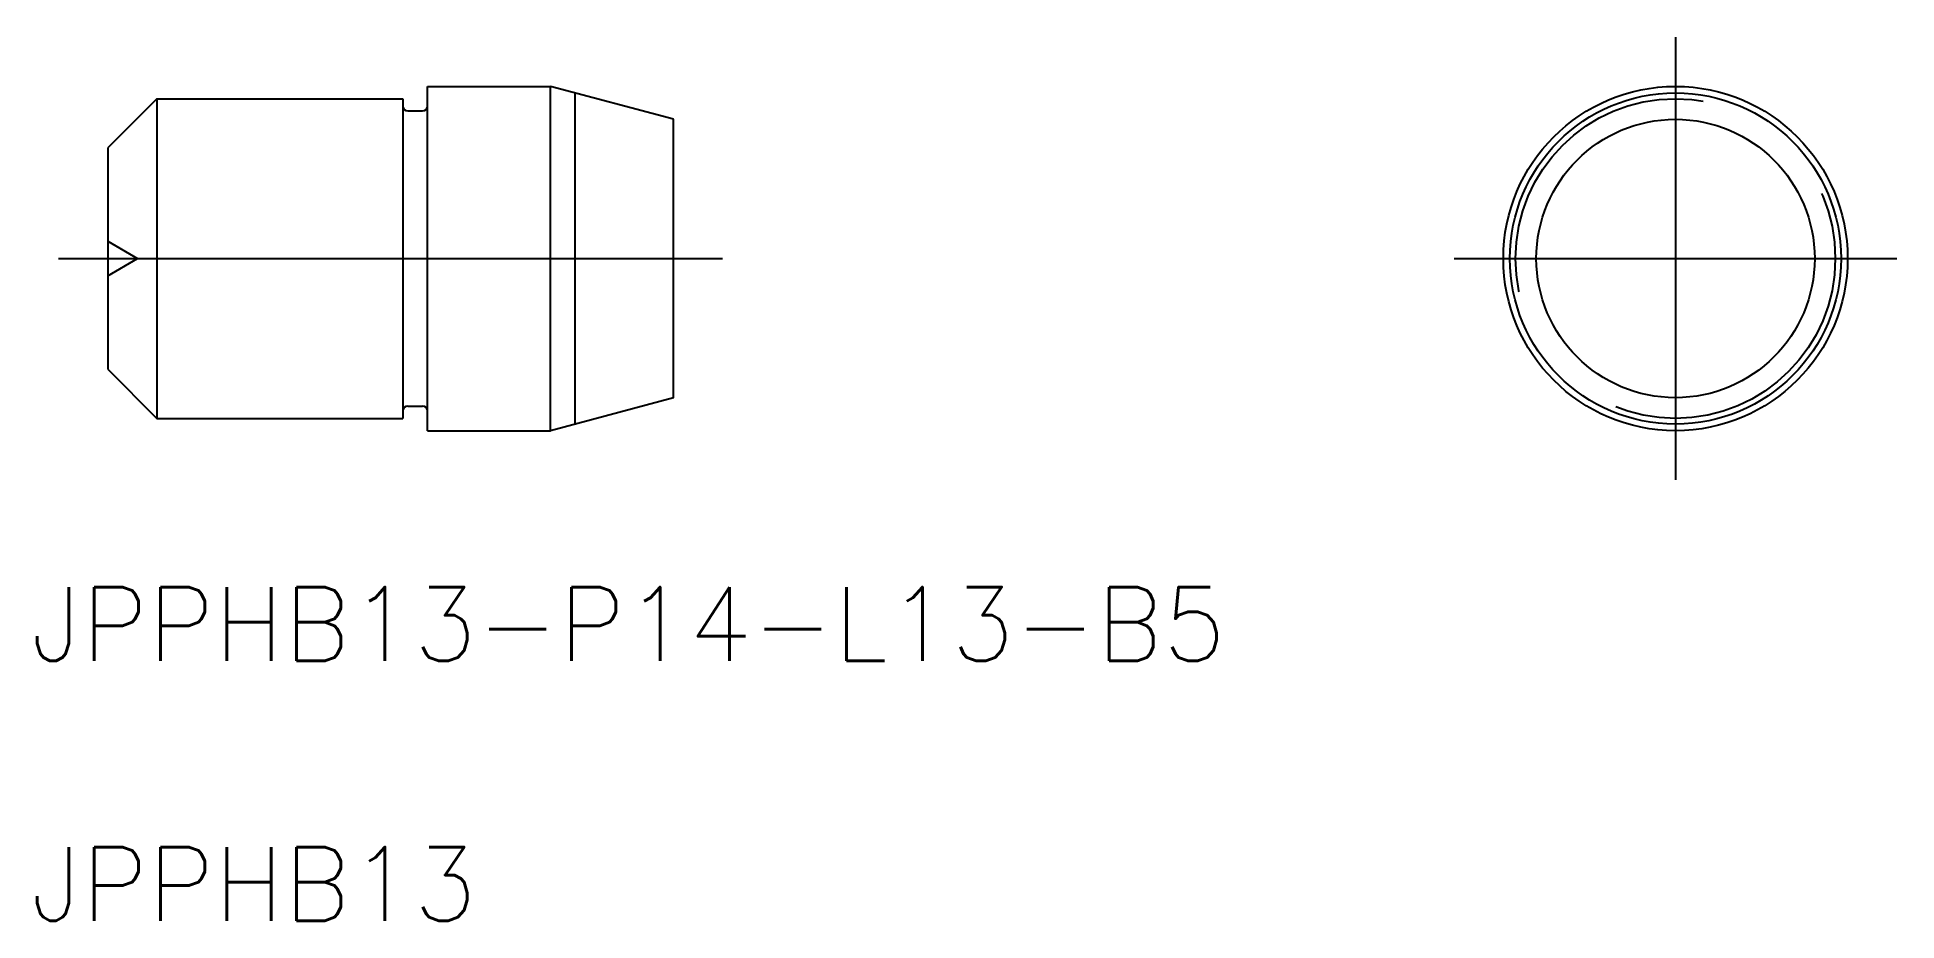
# Model space of a CAD drawing. Extents: x -66.6 to 9, y -26.9 to 9.
import ezdxf

# ---------------------------------------------------------------- set-up
doc = ezdxf.new("R2010")
doc.units = 0
doc.linetypes.add('CENTER', pattern=[50.8, 31.75, -6.35, 6.35, -6.35])
doc.linetypes.add('DASHED', pattern=[19.05, 12.7, -6.35])
doc.layers.get('0').update_dxf_attribs({"linetype": 'CONTINUOUS'})
doc.layers.add('CENTER', color=1, linetype='CENTER')
doc.styles.get("Standard").update_dxf_attribs({"font": 'txt.shx', "height": 3, "bigfont": 'bigfont.shx'})

# ---------------------------------------------------------------- blocks, each defined once
blk = doc.blocks.new('*U2')
at = {"color": 7, "linetype": 'CONTINUOUS'}
blk.add_text('JPPHB13-P14-L13-B5', height=3, dxfattribs=at).set_placement((-66.878, -16.362))
blk = doc.blocks.new('*U3')
at = {"color": 7, "linetype": 'CONTINUOUS'}
blk.add_text('JPPHB13', height=3, dxfattribs=at).set_placement((-66.878, -26.93))

msp = doc.modelspace()

# ---------------------------------------------------------------- linework, layer by layer
at = {"color": 7, "linetype": 'CONTINUOUS'}
for p, q in [((-50.75, 7), (-45.75, 7)), ((-50.75, -7), (-50.75, 7)), ((-45.75, -7), (-45.75, 7)), ((-40.75, 5.66), (-45.75, 7)), ((-61.75, 6.5), (-63.75, 4.5)), ((-61.75, 6.5), (-51.75, 6.5)), ((-61.75, 6.5), (-61.75, -6.5)), ((-51.75, 6.5), (-51.75, -6.5)), ((-44.75, -6.732), (-44.75, 6.732)), ((-51.55, 6), (-50.95, 6)), ((-40.75, -5.66), (-40.75, 5.66)), ((-63.75, 4.5), (-63.75, -4.5)), ((-63.75, -4.5), (-61.75, -6.5)), ((-51.55, -6), (-50.95, -6)), ((-40.75, -5.66), (-45.75, -7)), ((-61.75, -6.5), (-51.75, -6.5)), ((-50.75, -7), (-45.75, -7))]:
    msp.add_line(p, q, dxfattribs=at)
at = {"color": 3, "linetype": 'DASHED'}
for p in [(-63.75, 0.7), (-63.75, -0.7)]:
    msp.add_line(p, (-62.538, 0), dxfattribs=at)
at = {"color": 7, "linetype": 'CONTINUOUS'}
for radius in [7, 6.732, 5.66]:
    msp.add_circle((0, 0), radius, dxfattribs=at)
at = {"color": 3, "linetype": 'DASHED'}
msp.add_circle((0, 0), 6.5, dxfattribs=at)
at = {"color": 7, "linetype": 'CONTINUOUS'}
for centre, start, end in [((-51.55, 6.2), 180, 270), ((-50.95, 6.2), 270, 0), ((-51.55, -6.2), 90, 180), ((-50.95, -6.2), 0, 90)]:
    msp.add_arc(centre, 0.2, start, end, dxfattribs=at)
at = {"layer": 'CENTER', "color": 1, "linetype": 'CENTER'}
for p, q in [((0, 9), (0, -9)), ((-65.75, 0), (-38.75, 0)), ((-9, 0), (9, 0))]:
    msp.add_line(p, q, dxfattribs=at)

# ---------------------------------------------------------------- block references
at = {"color": 7, "linetype": 'CONTINUOUS'}
for name in ['*U2', '*U3']:
    msp.add_blockref(name, (0, 0), dxfattribs=at)

doc.saveas('drawing.dxf')
